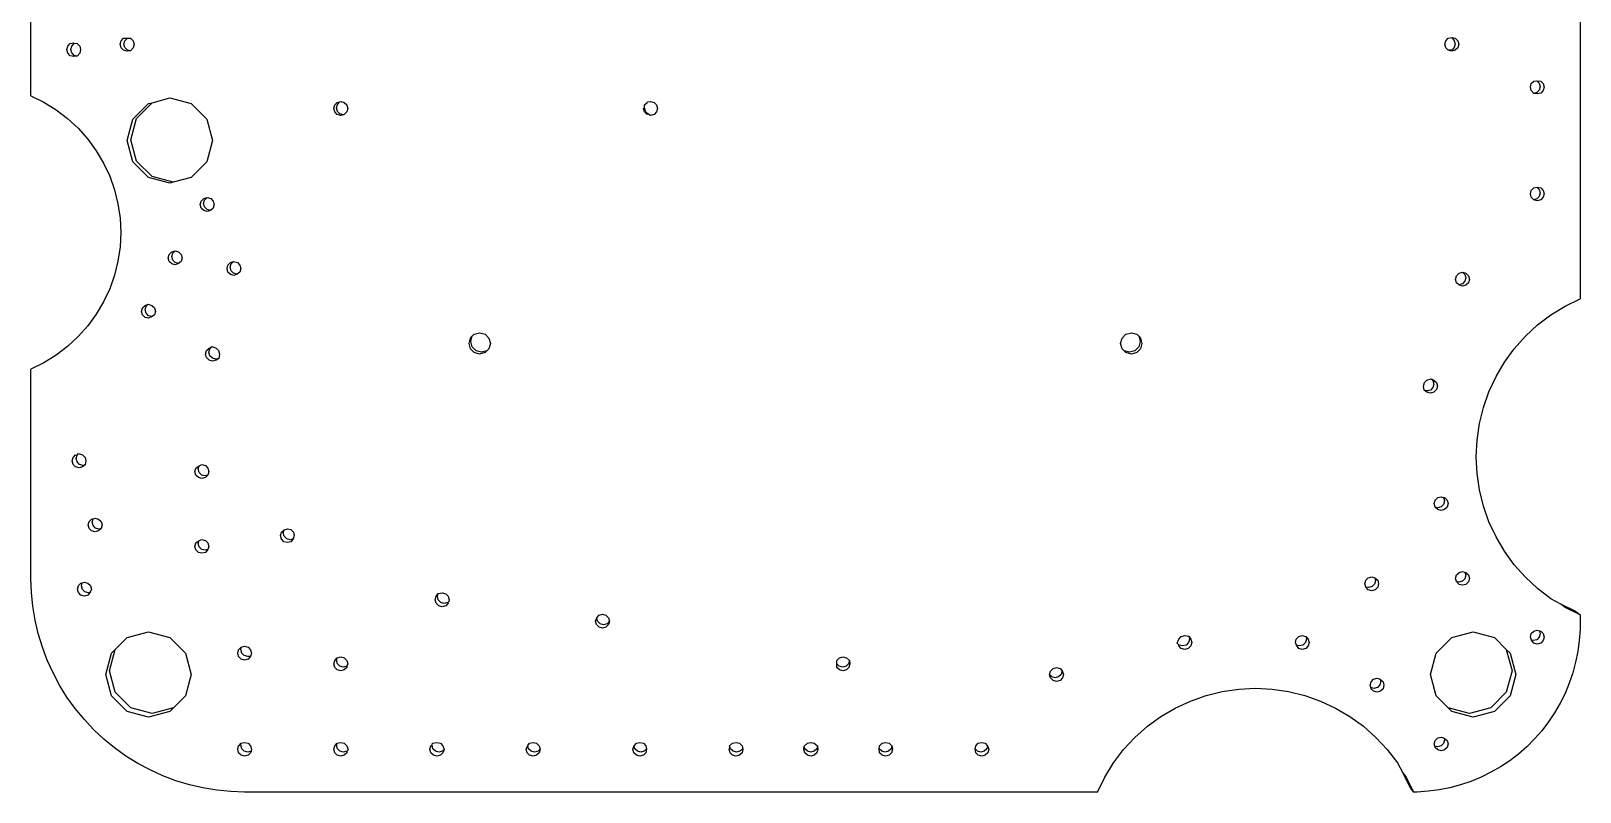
# Model space of a CAD drawing. Extents: x -0.152 to 0.152, y -0.152 to 0.152.
# Drawn here: x -0.152 to 0.152, y -0.152 to -0.0026 of the extents above; entities that cross this region are included whole.
import ezdxf

# ---------------------------------------------------------------- set-up
doc = ezdxf.new("R2010")
doc.units = 0
doc.header["$MEASUREMENT"] = 0
doc.layers.get('0').update_dxf_attribs({"linetype": 'CONTINUOUS'})

msp = doc.modelspace()

# ---------------------------------------------------------------- linework, layer by layer
at = {"color": 178}
for p, q in [((-0.15203, -0.01535), (-0.15203, 0.11848)), ((0.15203, 0.11009), (0.15203, -0.05519)), ((-0.145, -0.00629), (-0.14482, -0.00561)), ((-0.14482, -0.00561), (-0.14432, -0.00511)), ((-0.14432, -0.00511), (-0.14364, -0.00493)), ((-0.1442, -0.00626), (-0.14402, -0.00558)), ((-0.14402, -0.00558), (-0.14353, -0.00508)), ((-0.14364, -0.00493), (-0.14353, -0.00508)), ((-0.14353, -0.00508), (-0.1433, -0.00502)), ((-0.1433, -0.00502), (-0.14296, -0.00511)), ((-0.14296, -0.00511), (-0.14246, -0.00561)), ((-0.14246, -0.00561), (-0.14228, -0.00629)), ((-0.13452, -0.00524), (-0.13434, -0.00456)), ((-0.13434, -0.00592), (-0.13452, -0.00524)), ((-0.13434, -0.00456), (-0.13384, -0.00406)), ((-0.13384, -0.00642), (-0.13434, -0.00592)), ((-0.13384, -0.00406), (-0.1331, -0.00404)), ((-0.13378, -0.00521), (-0.1336, -0.00454)), ((-0.1336, -0.00589), (-0.13378, -0.00521)), ((-0.1336, -0.00454), (-0.1331, -0.00404)), ((-0.1331, -0.00639), (-0.1336, -0.00589)), ((-0.1331, -0.00404), (-0.13247, -0.00406)), ((-0.13198, -0.00592), (-0.13251, -0.00655)), ((-0.13247, -0.00406), (-0.13198, -0.00456)), ((-0.13198, -0.00456), (-0.13179, -0.00524)), ((-0.13179, -0.00524), (-0.13198, -0.00592)), ((0.1255, -0.00524), (0.12569, -0.00456)), ((0.12569, -0.00592), (0.1255, -0.00524)), ((0.12569, -0.00456), (0.12618, -0.00406)), ((0.12618, -0.00642), (0.12569, -0.00592)), ((0.12618, -0.00406), (0.12687, -0.00388)), ((0.12734, -0.00589), (0.12684, -0.00639)), ((0.12687, -0.00388), (0.12755, -0.00406)), ((0.12687, -0.00388), (0.12734, -0.00454)), ((0.12734, -0.00454), (0.12752, -0.00521)), ((0.12752, -0.00521), (0.12734, -0.00589)), ((0.12755, -0.00406), (0.12804, -0.00456)), ((0.12804, -0.00592), (0.12755, -0.00642)), ((0.12804, -0.00456), (0.12823, -0.00524)), ((0.12823, -0.00524), (0.12804, -0.00592)), ((-0.14482, -0.00697), (-0.145, -0.00629)), ((-0.14432, -0.00747), (-0.14482, -0.00697)), ((-0.14364, -0.00765), (-0.14432, -0.00747)), ((-0.14402, -0.00693), (-0.1442, -0.00626)), ((-0.14353, -0.00743), (-0.14402, -0.00693)), ((-0.14299, -0.00757), (-0.14364, -0.00765)), ((-0.14299, -0.00757), (-0.14353, -0.00743)), ((-0.14246, -0.00697), (-0.14299, -0.00757)), ((-0.14228, -0.00629), (-0.14246, -0.00697)), ((-0.13316, -0.0066), (-0.13384, -0.00642)), ((-0.13251, -0.00655), (-0.13316, -0.0066)), ((-0.13251, -0.00655), (-0.1331, -0.00639)), ((0.12684, -0.00639), (0.12618, -0.00642)), ((0.12687, -0.0066), (0.12618, -0.00642)), ((0.12755, -0.00642), (0.12687, -0.0066)), ((0.14228, -0.01363), (0.14246, -0.01295)), ((0.14246, -0.01431), (0.14228, -0.01363)), ((0.14246, -0.01295), (0.14296, -0.01245)), ((0.14298, -0.01488), (0.14246, -0.01431)), ((0.14296, -0.01245), (0.14353, -0.01238)), ((0.14353, -0.01473), (0.14298, -0.01488)), ((0.14364, -0.01499), (0.14298, -0.01488)), ((0.14353, -0.01238), (0.14402, -0.01288)), ((0.14353, -0.01238), (0.14432, -0.01245)), ((0.14402, -0.01423), (0.14353, -0.01473)), ((0.14432, -0.01481), (0.14364, -0.01499)), ((0.14402, -0.01288), (0.1442, -0.01356)), ((0.1442, -0.01356), (0.14402, -0.01423)), ((0.14432, -0.01245), (0.14482, -0.01295)), ((0.14482, -0.01431), (0.14432, -0.01481)), ((0.14482, -0.01295), (0.145, -0.01363)), ((0.145, -0.01363), (0.14482, -0.01431)), ((-0.15203, -0.01535), (-0.14949, -0.0166)), ((-0.14949, -0.0166), (-0.14708, -0.01809)), ((-0.14708, -0.01809), (-0.14483, -0.0198)), ((-0.13203, -0.01992), (-0.12896, -0.01685)), ((-0.13131, -0.01981), (-0.12825, -0.01676)), ((-0.12896, -0.01685), (-0.12825, -0.01676)), ((-0.12825, -0.01676), (-0.12477, -0.01573)), ((-0.12477, -0.01573), (-0.12057, -0.01685)), ((-0.12057, -0.01685), (-0.1175, -0.01992)), ((-0.09258, -0.01782), (-0.0924, -0.01714)), ((-0.0924, -0.01851), (-0.09258, -0.01782)), ((-0.0924, -0.01714), (-0.0919, -0.01664)), ((-0.09207, -0.01773), (-0.09189, -0.01705)), ((-0.09189, -0.0184), (-0.09207, -0.01773)), ((-0.0919, -0.01664), (-0.09139, -0.01655)), ((-0.09189, -0.01705), (-0.09139, -0.01655)), ((-0.09139, -0.01655), (-0.09122, -0.01646)), ((-0.09122, -0.01646), (-0.09054, -0.01664)), ((-0.09054, -0.01664), (-0.09004, -0.01714)), ((-0.09004, -0.01714), (-0.08985, -0.01782)), ((-0.08985, -0.01782), (-0.09004, -0.01851)), ((-0.03177, -0.01782), (-0.03159, -0.01773)), ((-0.03159, -0.01851), (-0.03177, -0.01782)), ((-0.03159, -0.01714), (-0.03109, -0.01664)), ((-0.03159, -0.01773), (-0.03159, -0.01714)), ((-0.03141, -0.0184), (-0.03159, -0.01773)), ((-0.03092, -0.01655), (-0.03109, -0.01664)), ((-0.03092, -0.01655), (-0.03041, -0.01646)), ((-0.03041, -0.01646), (-0.02972, -0.01664)), ((-0.02972, -0.01664), (-0.02923, -0.01714)), ((-0.02923, -0.01714), (-0.02904, -0.01782)), ((-0.02904, -0.01782), (-0.02923, -0.01851)), ((-0.14483, -0.0198), (-0.14276, -0.02173)), ((-0.13316, -0.02411), (-0.13203, -0.01992)), ((-0.13242, -0.02398), (-0.13131, -0.01981)), ((-0.1175, -0.01992), (-0.11638, -0.02411)), ((-0.0919, -0.019), (-0.0924, -0.01851)), ((-0.09122, -0.01919), (-0.0919, -0.019)), ((-0.09139, -0.0189), (-0.09189, -0.0184)), ((-0.09071, -0.01908), (-0.09139, -0.0189)), ((-0.09071, -0.01908), (-0.09122, -0.01919)), ((-0.09054, -0.019), (-0.09071, -0.01908)), ((-0.09004, -0.01851), (-0.09054, -0.019)), ((-0.03109, -0.019), (-0.03159, -0.01851)), ((-0.03092, -0.0189), (-0.03141, -0.0184)), ((-0.03092, -0.0189), (-0.03109, -0.019)), ((-0.03041, -0.01919), (-0.03092, -0.0189)), ((-0.02972, -0.019), (-0.03041, -0.01919)), ((-0.02923, -0.01851), (-0.02972, -0.019)), ((-0.14276, -0.02173), (-0.14088, -0.02384)), ((-0.14088, -0.02384), (-0.13921, -0.02613)), ((-0.13203, -0.02831), (-0.13316, -0.02411)), ((-0.13131, -0.02815), (-0.13242, -0.02398)), ((-0.11638, -0.02411), (-0.1175, -0.02831)), ((-0.13921, -0.02613), (-0.13777, -0.02857)), ((-0.13777, -0.02857), (-0.13658, -0.03113)), ((-0.12896, -0.03138), (-0.13203, -0.02831)), ((-0.12825, -0.03121), (-0.13131, -0.02815)), ((-0.1175, -0.02831), (-0.12057, -0.03138)), ((-0.13658, -0.03113), (-0.13564, -0.0338)), ((-0.12477, -0.0325), (-0.12896, -0.03138)), ((-0.12409, -0.03232), (-0.12825, -0.03121)), ((-0.12409, -0.03232), (-0.12477, -0.0325)), ((-0.12057, -0.03138), (-0.12409, -0.03232)), ((0.14246, -0.03392), (0.14296, -0.03342)), ((0.14296, -0.03342), (0.14358, -0.03329)), ((0.14358, -0.03329), (0.14402, -0.03373)), ((0.14358, -0.03329), (0.14432, -0.03342)), ((0.14432, -0.03342), (0.14482, -0.03392)), ((-0.13564, -0.0338), (-0.13496, -0.03655)), ((-0.11879, -0.0367), (-0.11861, -0.03602)), ((-0.11861, -0.03602), (-0.11811, -0.03552)), ((-0.11814, -0.03649), (-0.11796, -0.03582)), ((-0.11811, -0.03552), (-0.11746, -0.03532)), ((-0.11796, -0.03582), (-0.11746, -0.03532)), ((-0.11746, -0.03532), (-0.11675, -0.03552)), ((-0.11675, -0.03552), (-0.11625, -0.03602)), ((-0.11625, -0.03602), (-0.11607, -0.0367)), ((0.14228, -0.0346), (0.14246, -0.03392)), ((0.14246, -0.03528), (0.14228, -0.0346)), ((0.14295, -0.03574), (0.14246, -0.03528)), ((0.14353, -0.03558), (0.14295, -0.03574)), ((0.14364, -0.03596), (0.14295, -0.03574)), ((0.14402, -0.03509), (0.14353, -0.03558)), ((0.14432, -0.03578), (0.14364, -0.03596)), ((0.14402, -0.03373), (0.1442, -0.03441)), ((0.1442, -0.03441), (0.14402, -0.03509)), ((0.14482, -0.03528), (0.14432, -0.03578)), ((0.14482, -0.03392), (0.145, -0.0346)), ((0.145, -0.0346), (0.14482, -0.03528)), ((-0.13496, -0.03655), (-0.13455, -0.03935)), ((-0.13455, -0.03935), (-0.13441, -0.04218)), ((-0.11861, -0.03738), (-0.11879, -0.0367)), ((-0.11811, -0.03788), (-0.11861, -0.03738)), ((-0.11796, -0.03717), (-0.11814, -0.03649)), ((-0.11743, -0.03806), (-0.11811, -0.03788)), ((-0.11746, -0.03767), (-0.11796, -0.03717)), ((-0.11678, -0.03785), (-0.11746, -0.03767)), ((-0.11678, -0.03785), (-0.11743, -0.03806)), ((-0.11625, -0.03738), (-0.11678, -0.03785)), ((-0.11607, -0.0367), (-0.11625, -0.03738)), ((-0.13441, -0.04218), (-0.13455, -0.04501)), ((-0.13455, -0.04501), (-0.13496, -0.04781)), ((-0.13496, -0.04781), (-0.13564, -0.05055)), ((-0.12508, -0.04718), (-0.1249, -0.0465)), ((-0.1249, -0.04786), (-0.12508, -0.04718)), ((-0.1249, -0.0465), (-0.1244, -0.046)), ((-0.1244, -0.04836), (-0.1249, -0.04786)), ((-0.1244, -0.046), (-0.12375, -0.04579)), ((-0.12372, -0.04854), (-0.1244, -0.04836)), ((-0.12439, -0.04692), (-0.12421, -0.04624)), ((-0.12421, -0.0476), (-0.12439, -0.04692)), ((-0.12421, -0.04624), (-0.12375, -0.04579)), ((-0.12372, -0.04809), (-0.12421, -0.0476)), ((-0.12375, -0.04579), (-0.12304, -0.046)), ((-0.12304, -0.04828), (-0.12372, -0.04809)), ((-0.12304, -0.04828), (-0.12372, -0.04854)), ((-0.12304, -0.046), (-0.12254, -0.0465)), ((-0.12254, -0.04786), (-0.12304, -0.04828)), ((-0.12254, -0.0465), (-0.12236, -0.04718)), ((-0.12236, -0.04718), (-0.12254, -0.04786)), ((-0.11355, -0.04928), (-0.11337, -0.0486)), ((-0.11337, -0.0486), (-0.11287, -0.0481)), ((-0.11292, -0.04901), (-0.11274, -0.04833)), ((-0.11287, -0.0481), (-0.11226, -0.04785)), ((-0.11274, -0.04833), (-0.11226, -0.04785)), ((-0.11226, -0.04785), (-0.11151, -0.0481)), ((-0.11151, -0.0481), (-0.11101, -0.0486)), ((-0.11101, -0.0486), (-0.11082, -0.04928)), ((-0.13564, -0.05055), (-0.13658, -0.05322)), ((-0.11337, -0.04996), (-0.11355, -0.04928)), ((-0.11287, -0.05046), (-0.11337, -0.04996)), ((-0.11274, -0.04968), (-0.11292, -0.04901)), ((-0.11219, -0.05064), (-0.11287, -0.05046)), ((-0.11225, -0.05018), (-0.11274, -0.04968)), ((-0.11157, -0.05036), (-0.11225, -0.05018)), ((-0.11157, -0.05036), (-0.11219, -0.05064)), ((-0.11101, -0.04996), (-0.11157, -0.05036)), ((-0.11082, -0.04928), (-0.11101, -0.04996)), ((0.1276, -0.05138), (0.12778, -0.05069)), ((0.12778, -0.05206), (0.1276, -0.05138)), ((0.12778, -0.05069), (0.12828, -0.0502)), ((0.12828, -0.0502), (0.12899, -0.04998)), ((0.12899, -0.04998), (0.12942, -0.05041)), ((0.12899, -0.04998), (0.12964, -0.0502)), ((0.12942, -0.05041), (0.12961, -0.05109)), ((0.12961, -0.05109), (0.12942, -0.05177)), ((0.12964, -0.0502), (0.13014, -0.05069)), ((0.13014, -0.05069), (0.13032, -0.05138)), ((0.13032, -0.05138), (0.13014, -0.05206)), ((-0.13658, -0.05322), (-0.13777, -0.05579)), ((0.12825, -0.05245), (0.12778, -0.05206)), ((0.12893, -0.05227), (0.12825, -0.05245)), ((0.12896, -0.05274), (0.12825, -0.05245)), ((0.12942, -0.05177), (0.12893, -0.05227)), ((0.12964, -0.05255), (0.12896, -0.05274)), ((0.13014, -0.05206), (0.12964, -0.05255)), ((-0.13777, -0.05579), (-0.13921, -0.05823)), ((-0.13032, -0.05767), (-0.13014, -0.05698)), ((-0.13014, -0.05835), (-0.13032, -0.05767)), ((-0.13014, -0.05698), (-0.12964, -0.05649)), ((-0.12964, -0.05649), (-0.12901, -0.05626)), ((-0.12961, -0.05735), (-0.12942, -0.05667)), ((-0.12942, -0.05803), (-0.12961, -0.05735)), ((-0.12942, -0.05667), (-0.12901, -0.05626)), ((-0.12901, -0.05626), (-0.12828, -0.05649)), ((-0.12828, -0.05649), (-0.12778, -0.05698)), ((-0.12778, -0.05698), (-0.1276, -0.05767)), ((-0.1276, -0.05767), (-0.12778, -0.05835)), ((0.14631, -0.05836), (0.14909, -0.05663)), ((0.14909, -0.05663), (0.15203, -0.05519)), ((-0.14088, -0.06051), (-0.14276, -0.06263)), ((-0.13921, -0.05823), (-0.14088, -0.06051)), ((-0.12964, -0.05885), (-0.13014, -0.05835)), ((-0.12896, -0.05903), (-0.12964, -0.05885)), ((-0.12893, -0.05852), (-0.12942, -0.05803)), ((-0.12825, -0.0587), (-0.12896, -0.05903)), ((-0.12825, -0.0587), (-0.12893, -0.05852)), ((-0.12778, -0.05835), (-0.12825, -0.0587)), ((0.14131, -0.06256), (0.14371, -0.06034)), ((0.14371, -0.06034), (0.14631, -0.05836)), ((-0.14276, -0.06263), (-0.14483, -0.06456)), ((-0.06605, -0.06396), (-0.06577, -0.06291)), ((-0.06577, -0.06291), (-0.06541, -0.06256)), ((-0.06569, -0.0636), (-0.06541, -0.06256)), ((-0.06541, -0.06465), (-0.06569, -0.0636)), ((-0.06541, -0.06256), (-0.06501, -0.06214)), ((-0.06501, -0.06214), (-0.06396, -0.06186)), ((-0.06396, -0.06186), (-0.06291, -0.06214)), ((-0.06291, -0.06214), (-0.06214, -0.06291)), ((-0.06214, -0.06291), (-0.06186, -0.06396)), ((0.06186, -0.06396), (0.06214, -0.06291)), ((0.06214, -0.06291), (0.06291, -0.06214)), ((0.06291, -0.06214), (0.06396, -0.06186)), ((0.06396, -0.06186), (0.06501, -0.06214)), ((0.06501, -0.06214), (0.06541, -0.06256)), ((0.06541, -0.06256), (0.06569, -0.0636)), ((0.06541, -0.06256), (0.06577, -0.06291)), ((0.06569, -0.0636), (0.06541, -0.06465)), ((0.06577, -0.06291), (0.06605, -0.06396)), ((0.13913, -0.06501), (0.14131, -0.06256)), ((-0.14708, -0.06627), (-0.14949, -0.06776)), ((-0.14483, -0.06456), (-0.14708, -0.06627)), ((-0.11774, -0.06605), (-0.11756, -0.06537)), ((-0.11756, -0.06673), (-0.11774, -0.06605)), ((-0.11756, -0.06537), (-0.11706, -0.06487)), ((-0.11706, -0.06723), (-0.11756, -0.06673)), ((-0.11709, -0.06569), (-0.11691, -0.06501)), ((-0.11691, -0.06637), (-0.11709, -0.06569)), ((-0.11706, -0.06487), (-0.11649, -0.06459)), ((-0.11691, -0.06501), (-0.11649, -0.06459)), ((-0.11642, -0.06686), (-0.11691, -0.06637)), ((-0.11649, -0.06459), (-0.1157, -0.06487)), ((-0.11574, -0.06704), (-0.11642, -0.06686)), ((-0.11516, -0.06689), (-0.11574, -0.06704)), ((-0.1157, -0.06487), (-0.1152, -0.06537)), ((-0.11516, -0.06689), (-0.1157, -0.06723)), ((-0.1152, -0.06537), (-0.11502, -0.06605)), ((-0.11502, -0.06605), (-0.11516, -0.06689)), ((-0.06577, -0.06501), (-0.06605, -0.06396)), ((-0.06501, -0.06577), (-0.06577, -0.06501)), ((-0.06465, -0.06541), (-0.06541, -0.06465)), ((-0.06396, -0.06605), (-0.06501, -0.06577)), ((-0.0636, -0.06569), (-0.06465, -0.06541)), ((-0.06291, -0.06577), (-0.06396, -0.06605)), ((-0.06256, -0.06541), (-0.0636, -0.06569)), ((-0.06256, -0.06541), (-0.06291, -0.06577)), ((-0.06214, -0.06501), (-0.06256, -0.06541)), ((-0.06186, -0.06396), (-0.06214, -0.06501)), ((0.06214, -0.06501), (0.06186, -0.06396)), ((0.06256, -0.06541), (0.06214, -0.06501)), ((0.0636, -0.06569), (0.06256, -0.06541)), ((0.06291, -0.06577), (0.06256, -0.06541)), ((0.06396, -0.06605), (0.06291, -0.06577)), ((0.06465, -0.06541), (0.0636, -0.06569)), ((0.06501, -0.06577), (0.06396, -0.06605)), ((0.06541, -0.06465), (0.06465, -0.06541)), ((0.06577, -0.06501), (0.06501, -0.06577)), ((0.06605, -0.06396), (0.06577, -0.06501)), ((0.13721, -0.06766), (0.13913, -0.06501)), ((-0.14949, -0.06776), (-0.15203, -0.06901)), ((-0.15203, -0.11009), (-0.15203, -0.06901)), ((-0.11638, -0.06742), (-0.11706, -0.06723)), ((-0.1157, -0.06723), (-0.11638, -0.06742)), ((0.13555, -0.07048), (0.13721, -0.06766)), ((0.12131, -0.07234), (0.12149, -0.07166)), ((0.12146, -0.07316), (0.12131, -0.07234)), ((0.12149, -0.07166), (0.12199, -0.07116)), ((0.12199, -0.07116), (0.12278, -0.07088)), ((0.12317, -0.07262), (0.12267, -0.07312)), ((0.12278, -0.07088), (0.12317, -0.07127)), ((0.12278, -0.07088), (0.12335, -0.07116)), ((0.12317, -0.07127), (0.12335, -0.07195)), ((0.12335, -0.07195), (0.12317, -0.07262)), ((0.12335, -0.07116), (0.12385, -0.07166)), ((0.12385, -0.07166), (0.12403, -0.07234)), ((0.12403, -0.07234), (0.12385, -0.07303)), ((0.13416, -0.07344), (0.13555, -0.07048)), ((0.122, -0.0733), (0.12146, -0.07316)), ((0.12199, -0.07352), (0.12146, -0.07316)), ((0.12267, -0.07371), (0.12199, -0.07352)), ((0.12267, -0.07312), (0.122, -0.0733)), ((0.12335, -0.07352), (0.12267, -0.07371)), ((0.12385, -0.07303), (0.12335, -0.07352)), ((0.13308, -0.07653), (0.13416, -0.07344)), ((0.13229, -0.07971), (0.13308, -0.07653)), ((0.13182, -0.08295), (0.13229, -0.07971)), ((0.13166, -0.08621), (0.13182, -0.08295)), ((-0.14395, -0.08702), (-0.14377, -0.08634)), ((-0.14377, -0.0877), (-0.14395, -0.08702)), ((-0.14377, -0.08634), (-0.14327, -0.08584)), ((-0.14327, -0.0882), (-0.14377, -0.0877)), ((-0.14327, -0.08584), (-0.14298, -0.08587)), ((-0.14316, -0.08654), (-0.14298, -0.08587)), ((-0.14298, -0.08722), (-0.14316, -0.08654)), ((-0.14298, -0.08587), (-0.14268, -0.08557)), ((-0.14248, -0.08772), (-0.14298, -0.08722)), ((-0.14268, -0.08557), (-0.14191, -0.08584)), ((-0.14181, -0.0879), (-0.14248, -0.08772)), ((-0.14191, -0.08584), (-0.14141, -0.08634)), ((-0.14139, -0.08779), (-0.14191, -0.0882)), ((-0.14139, -0.08779), (-0.14181, -0.0879)), ((-0.14141, -0.08634), (-0.14123, -0.08702)), ((-0.14123, -0.08702), (-0.14139, -0.08779)), ((-0.11966, -0.08844), (-0.11901, -0.08798)), ((-0.11918, -0.08863), (-0.11901, -0.08798)), ((-0.11901, -0.08798), (-0.11848, -0.08776)), ((-0.11848, -0.08776), (-0.1178, -0.08794)), ((-0.1178, -0.08794), (-0.1173, -0.08844)), ((0.13182, -0.08948), (0.13166, -0.08621)), ((-0.14259, -0.08839), (-0.14327, -0.0882)), ((-0.14191, -0.0882), (-0.14259, -0.08839)), ((-0.11984, -0.08912), (-0.11966, -0.08844)), ((-0.11966, -0.0898), (-0.11984, -0.08912)), ((-0.11916, -0.0903), (-0.11966, -0.0898)), ((-0.119, -0.08931), (-0.11918, -0.08863)), ((-0.11848, -0.09048), (-0.11916, -0.0903)), ((-0.1185, -0.0898), (-0.119, -0.08931)), ((-0.11782, -0.08998), (-0.1185, -0.0898)), ((-0.1178, -0.0903), (-0.11848, -0.09048)), ((-0.11729, -0.08984), (-0.11782, -0.08998)), ((-0.11729, -0.08984), (-0.1178, -0.0903)), ((-0.1173, -0.08844), (-0.11712, -0.08912)), ((-0.11712, -0.08912), (-0.11729, -0.08984)), ((0.13229, -0.09272), (0.13182, -0.08948)), ((0.12359, -0.09473), (0.12409, -0.09423)), ((0.12409, -0.09423), (0.12477, -0.09405)), ((0.12477, -0.09405), (0.12525, -0.09421)), ((0.12525, -0.09421), (0.12544, -0.09489)), ((0.12525, -0.09421), (0.12545, -0.09423)), ((0.12545, -0.09423), (0.12595, -0.09473)), ((0.13308, -0.0959), (0.13229, -0.09272)), ((0.12341, -0.09541), (0.12359, -0.09473)), ((0.12359, -0.09609), (0.12341, -0.09541)), ((0.12409, -0.09659), (0.12359, -0.09609)), ((0.12408, -0.09624), (0.12359, -0.09609)), ((0.12476, -0.09606), (0.12408, -0.09624)), ((0.12477, -0.09677), (0.12409, -0.09659)), ((0.12525, -0.09556), (0.12476, -0.09606)), ((0.12545, -0.09659), (0.12477, -0.09677)), ((0.12544, -0.09489), (0.12525, -0.09556)), ((0.12595, -0.09609), (0.12545, -0.09659)), ((0.12595, -0.09473), (0.12613, -0.09541)), ((0.12613, -0.09541), (0.12595, -0.09609)), ((0.13416, -0.09898), (0.13308, -0.0959)), ((-0.14081, -0.0996), (-0.14063, -0.09892)), ((-0.14063, -0.10029), (-0.14081, -0.0996)), ((-0.14063, -0.09892), (-0.14013, -0.09843)), ((-0.14013, -0.10078), (-0.14063, -0.10029)), ((-0.14013, -0.09843), (-0.13985, -0.09838)), ((-0.14003, -0.09906), (-0.13985, -0.09838)), ((-0.13985, -0.09973), (-0.14003, -0.09906)), ((-0.13985, -0.09838), (-0.13945, -0.09824)), ((-0.13936, -0.10023), (-0.13985, -0.09973)), ((-0.13945, -0.09824), (-0.13877, -0.09843)), ((-0.13868, -0.10041), (-0.13936, -0.10023)), ((-0.13877, -0.09843), (-0.13827, -0.09892)), ((-0.13826, -0.1003), (-0.13877, -0.10078)), ((-0.13826, -0.1003), (-0.13868, -0.10041)), ((-0.13827, -0.09892), (-0.13808, -0.0996)), ((-0.13808, -0.0996), (-0.13826, -0.1003)), ((0.13555, -0.10195), (0.13416, -0.09898)), ((-0.13945, -0.10097), (-0.14013, -0.10078)), ((-0.13877, -0.10078), (-0.13945, -0.10097)), ((-0.11984, -0.1038), (-0.11966, -0.10312)), ((-0.11966, -0.10312), (-0.11903, -0.10265)), ((-0.11918, -0.10323), (-0.11903, -0.10265)), ((-0.119, -0.1039), (-0.11918, -0.10323)), ((-0.11903, -0.10265), (-0.11848, -0.10244)), ((-0.11848, -0.10244), (-0.1178, -0.10262)), ((-0.1178, -0.10262), (-0.1173, -0.10312)), ((-0.1173, -0.10312), (-0.11712, -0.1038)), ((-0.10306, -0.1017), (-0.10288, -0.10102)), ((-0.10288, -0.10238), (-0.10306, -0.1017)), ((-0.10288, -0.10102), (-0.10233, -0.10054)), ((-0.10238, -0.10288), (-0.10288, -0.10238)), ((-0.1025, -0.10114), (-0.10233, -0.10054)), ((-0.10231, -0.10182), (-0.1025, -0.10114)), ((-0.1017, -0.10306), (-0.10238, -0.10288)), ((-0.10233, -0.10054), (-0.1017, -0.10034)), ((-0.10182, -0.10231), (-0.10231, -0.10182)), ((-0.10114, -0.1025), (-0.10182, -0.10231)), ((-0.1017, -0.10034), (-0.10102, -0.10052)), ((-0.10102, -0.10288), (-0.1017, -0.10306)), ((-0.10054, -0.10233), (-0.10114, -0.1025)), ((-0.10102, -0.10052), (-0.10052, -0.10102)), ((-0.10054, -0.10233), (-0.10102, -0.10288)), ((-0.10034, -0.1017), (-0.10054, -0.10233)), ((-0.10052, -0.10102), (-0.10034, -0.1017)), ((0.13721, -0.10477), (0.13555, -0.10195)), ((-0.11966, -0.10448), (-0.11984, -0.1038)), ((-0.11916, -0.10498), (-0.11966, -0.10448)), ((-0.11848, -0.10516), (-0.11916, -0.10498)), ((-0.1185, -0.1044), (-0.119, -0.1039)), ((-0.11782, -0.10458), (-0.1185, -0.1044)), ((-0.1178, -0.10498), (-0.11848, -0.10516)), ((-0.11731, -0.10444), (-0.11782, -0.10458)), ((-0.11731, -0.10444), (-0.1178, -0.10498)), ((-0.11712, -0.1038), (-0.11731, -0.10444)), ((0.13913, -0.10742), (0.13721, -0.10477)), ((0.1276, -0.11009), (0.12778, -0.10941)), ((0.12778, -0.10941), (0.12828, -0.10891)), ((0.12828, -0.10891), (0.12896, -0.10873)), ((0.12896, -0.10873), (0.12944, -0.10885)), ((0.12944, -0.10885), (0.12961, -0.10948)), ((0.12944, -0.10885), (0.12964, -0.10891)), ((0.12964, -0.10891), (0.13014, -0.10941)), ((0.13014, -0.10941), (0.13032, -0.11009)), ((0.14131, -0.10986), (0.13913, -0.10742)), ((-0.15194, -0.11283), (-0.15203, -0.11009)), ((-0.14291, -0.11219), (-0.14272, -0.11151)), ((-0.14272, -0.11287), (-0.14291, -0.11219)), ((-0.14272, -0.11151), (-0.14222, -0.11101)), ((-0.14222, -0.11101), (-0.14195, -0.11093)), ((-0.14212, -0.11157), (-0.14195, -0.11093)), ((-0.14194, -0.11225), (-0.14212, -0.11157)), ((-0.14195, -0.11093), (-0.14154, -0.11082)), ((-0.14144, -0.11274), (-0.14194, -0.11225)), ((-0.14154, -0.11082), (-0.14086, -0.11101)), ((-0.14086, -0.11101), (-0.14036, -0.11151)), ((-0.14018, -0.11219), (-0.14038, -0.11282)), ((-0.14036, -0.11151), (-0.14018, -0.11219)), ((0.10978, -0.11114), (0.10996, -0.11046)), ((0.10996, -0.11182), (0.10978, -0.11114)), ((0.10996, -0.11046), (0.11046, -0.10996)), ((0.11046, -0.11232), (0.10996, -0.11182)), ((0.11053, -0.11188), (0.10996, -0.11182)), ((0.11046, -0.10996), (0.11114, -0.10978)), ((0.11114, -0.1125), (0.11046, -0.11232)), ((0.1112, -0.1117), (0.11053, -0.11188)), ((0.11114, -0.10978), (0.11173, -0.10998)), ((0.11182, -0.11232), (0.11114, -0.1125)), ((0.1117, -0.1112), (0.1112, -0.1117)), ((0.11188, -0.11053), (0.1117, -0.1112)), ((0.11173, -0.10998), (0.11188, -0.11053)), ((0.11173, -0.10998), (0.11232, -0.11046)), ((0.11232, -0.11182), (0.11182, -0.11232)), ((0.11232, -0.11046), (0.1125, -0.11114)), ((0.1125, -0.11114), (0.11232, -0.11182)), ((0.1278, -0.11072), (0.1276, -0.11009)), ((0.12825, -0.11084), (0.1278, -0.11072)), ((0.12828, -0.11127), (0.1278, -0.11072)), ((0.12893, -0.11066), (0.12825, -0.11084)), ((0.12896, -0.11145), (0.12828, -0.11127)), ((0.12942, -0.11016), (0.12893, -0.11066)), ((0.12964, -0.11127), (0.12896, -0.11145)), ((0.12961, -0.10948), (0.12942, -0.11016)), ((0.13014, -0.11077), (0.12964, -0.11127)), ((0.13032, -0.11009), (0.13014, -0.11077)), ((0.14371, -0.11209), (0.14131, -0.10986)), ((0.14631, -0.11407), (0.14371, -0.11209)), ((-0.15167, -0.11556), (-0.15194, -0.11283)), ((-0.14222, -0.11337), (-0.14272, -0.11287)), ((-0.14154, -0.11355), (-0.14222, -0.11337)), ((-0.14086, -0.11337), (-0.14154, -0.11355)), ((-0.14076, -0.11292), (-0.14144, -0.11274)), ((-0.14038, -0.11282), (-0.14086, -0.11337)), ((-0.14038, -0.11282), (-0.14076, -0.11292)), ((-0.07266, -0.11428), (-0.07248, -0.1136)), ((-0.07248, -0.11496), (-0.07266, -0.11428)), ((-0.07248, -0.1136), (-0.0721, -0.11307)), ((-0.07198, -0.11546), (-0.07248, -0.11496)), ((-0.07226, -0.11365), (-0.0721, -0.11307)), ((-0.07208, -0.11433), (-0.07226, -0.11365)), ((-0.0721, -0.11307), (-0.0713, -0.11292)), ((-0.07158, -0.11483), (-0.07208, -0.11433)), ((-0.0713, -0.11565), (-0.07198, -0.11546)), ((-0.0709, -0.11501), (-0.07158, -0.11483)), ((-0.0713, -0.11292), (-0.07062, -0.1131)), ((-0.07062, -0.11546), (-0.0713, -0.11565)), ((-0.07023, -0.11483), (-0.0709, -0.11501)), ((-0.07062, -0.1131), (-0.07012, -0.1136)), ((-0.07012, -0.11496), (-0.07062, -0.11546)), ((-0.07003, -0.11463), (-0.07023, -0.11483)), ((-0.07023, -0.11483), (-0.07012, -0.11496)), ((-0.07012, -0.1136), (-0.06993, -0.11428)), ((-0.06993, -0.11428), (-0.07003, -0.11463)), ((0.14827, -0.11516), (0.14631, -0.11407)), ((0.15119, -0.11659), (0.14827, -0.11516)), ((0.14909, -0.11579), (0.14827, -0.11516)), ((-0.15122, -0.11827), (-0.15167, -0.11556)), ((-0.1506, -0.12094), (-0.15122, -0.11827)), ((-0.0412, -0.11848), (-0.04098, -0.11782)), ((-0.04102, -0.11916), (-0.0412, -0.11848)), ((-0.04098, -0.11782), (-0.04052, -0.1173)), ((-0.0408, -0.1185), (-0.04098, -0.11782)), ((-0.0403, -0.119), (-0.0408, -0.1185)), ((-0.04052, -0.1173), (-0.03984, -0.11712)), ((-0.03984, -0.11712), (-0.03916, -0.1173)), ((-0.03916, -0.1173), (-0.03866, -0.1178)), ((-0.03845, -0.1185), (-0.03895, -0.119)), ((-0.03866, -0.1178), (-0.03845, -0.1185)), ((-0.03845, -0.1185), (-0.03866, -0.11916)), ((0.15203, -0.11724), (0.14909, -0.11579)), ((0.15119, -0.11659), (0.15203, -0.11724)), ((0.15203, -0.11724), (0.15203, -0.12012)), ((-0.1498, -0.12357), (-0.1506, -0.12094)), ((-0.13316, -0.1217), (-0.12896, -0.12057)), ((-0.12896, -0.12057), (-0.12477, -0.1217)), ((-0.04052, -0.11966), (-0.04102, -0.11916)), ((-0.03984, -0.11984), (-0.04052, -0.11966)), ((-0.03962, -0.11918), (-0.0403, -0.119)), ((-0.03916, -0.11966), (-0.03984, -0.11984)), ((-0.03895, -0.119), (-0.03962, -0.11918)), ((-0.03866, -0.11916), (-0.03916, -0.11966)), ((0.07326, -0.12199), (0.07376, -0.12149)), ((0.07376, -0.12149), (0.07444, -0.12131)), ((0.07444, -0.12131), (0.07524, -0.12146)), ((0.07524, -0.12146), (0.07539, -0.122)), ((0.07524, -0.12146), (0.07562, -0.12199)), ((0.09633, -0.12199), (0.09683, -0.12149)), ((0.09683, -0.12149), (0.09751, -0.12131)), ((0.09751, -0.12131), (0.09819, -0.12149)), ((0.09819, -0.12149), (0.09833, -0.122)), ((0.09819, -0.12149), (0.09869, -0.12199)), ((0.12687, -0.1217), (0.13106, -0.12057)), ((0.13106, -0.12057), (0.13525, -0.1217)), ((0.14228, -0.12162), (0.14246, -0.12094)), ((0.14249, -0.12221), (0.14228, -0.12162)), ((0.14246, -0.12094), (0.14296, -0.12044)), ((0.14296, -0.12044), (0.14364, -0.12026)), ((0.14364, -0.12026), (0.14405, -0.12037)), ((0.1442, -0.12095), (0.14402, -0.12163)), ((0.14405, -0.12037), (0.1442, -0.12095)), ((0.14405, -0.12037), (0.14432, -0.12044)), ((0.14432, -0.12044), (0.14482, -0.12094)), ((0.14482, -0.12094), (0.145, -0.12162)), ((0.145, -0.12162), (0.14482, -0.1223)), ((0.15203, -0.12012), (0.15188, -0.12228)), ((-0.14884, -0.12614), (-0.1498, -0.12357)), ((-0.13659, -0.12825), (-0.13548, -0.12408)), ((-0.13623, -0.12477), (-0.13548, -0.12408)), ((-0.13548, -0.12408), (-0.13316, -0.1217)), ((-0.12477, -0.1217), (-0.1217, -0.12477)), ((-0.11145, -0.12477), (-0.11127, -0.12409)), ((-0.11077, -0.12359), (-0.11127, -0.12409)), ((-0.11084, -0.12408), (-0.11077, -0.12359)), ((-0.11066, -0.12476), (-0.11084, -0.12408)), ((-0.11077, -0.12359), (-0.11009, -0.12341)), ((-0.11009, -0.12341), (-0.10941, -0.12359)), ((-0.10941, -0.12359), (-0.10891, -0.12409)), ((-0.10891, -0.12409), (-0.10873, -0.12477)), ((0.07297, -0.12278), (0.07326, -0.12199)), ((0.07335, -0.12317), (0.07297, -0.12278)), ((0.07326, -0.12335), (0.07335, -0.12317)), ((0.07376, -0.12385), (0.07326, -0.12335)), ((0.07403, -0.12335), (0.07335, -0.12317)), ((0.07444, -0.12403), (0.07376, -0.12385)), ((0.07471, -0.12317), (0.07403, -0.12335)), ((0.07512, -0.12385), (0.07444, -0.12403)), ((0.0752, -0.12267), (0.07471, -0.12317)), ((0.07562, -0.12335), (0.07512, -0.12385)), ((0.07539, -0.122), (0.0752, -0.12267)), ((0.07562, -0.12199), (0.0758, -0.12267)), ((0.0758, -0.12267), (0.07562, -0.12335)), ((0.09615, -0.12267), (0.09633, -0.12199)), ((0.09637, -0.12319), (0.09615, -0.12267)), ((0.09697, -0.12335), (0.09637, -0.12319)), ((0.09683, -0.12385), (0.09637, -0.12319)), ((0.09751, -0.12403), (0.09683, -0.12385)), ((0.09765, -0.12317), (0.09697, -0.12335)), ((0.09819, -0.12385), (0.09751, -0.12403)), ((0.09814, -0.12267), (0.09765, -0.12317)), ((0.09833, -0.122), (0.09814, -0.12267)), ((0.09869, -0.12335), (0.09819, -0.12385)), ((0.09869, -0.12199), (0.09887, -0.12267)), ((0.09887, -0.12267), (0.09869, -0.12335)), ((0.12379, -0.12477), (0.12687, -0.1217)), ((0.13525, -0.1217), (0.13756, -0.12408)), ((0.13756, -0.12408), (0.13868, -0.12825)), ((0.13756, -0.12408), (0.13832, -0.12477)), ((0.14285, -0.12231), (0.14249, -0.12221)), ((0.14296, -0.1228), (0.14249, -0.12221)), ((0.14353, -0.12213), (0.14285, -0.12231)), ((0.14364, -0.12298), (0.14296, -0.1228)), ((0.14402, -0.12163), (0.14353, -0.12213)), ((0.14432, -0.1228), (0.14364, -0.12298)), ((0.14482, -0.1223), (0.14432, -0.1228)), ((0.1516, -0.12442), (0.15117, -0.12654)), ((0.15188, -0.12228), (0.1516, -0.12442)), ((-0.1477, -0.12864), (-0.14884, -0.12614)), ((-0.13735, -0.12896), (-0.13623, -0.12477)), ((-0.1217, -0.12477), (-0.12057, -0.12896)), ((-0.11127, -0.12545), (-0.11145, -0.12477)), ((-0.11077, -0.12595), (-0.11127, -0.12545)), ((-0.11009, -0.12613), (-0.11077, -0.12595)), ((-0.11016, -0.12525), (-0.11066, -0.12476)), ((-0.10948, -0.12544), (-0.11016, -0.12525)), ((-0.10941, -0.12595), (-0.11009, -0.12613)), ((-0.10891, -0.12545), (-0.10948, -0.12544)), ((-0.10891, -0.12545), (-0.10941, -0.12595)), ((-0.10873, -0.12477), (-0.10891, -0.12545)), ((-0.09258, -0.12687), (-0.0924, -0.12618)), ((-0.0924, -0.12755), (-0.09258, -0.12687)), ((-0.0924, -0.12618), (-0.09194, -0.12567)), ((-0.0919, -0.12804), (-0.0924, -0.12755)), ((-0.09207, -0.12617), (-0.09194, -0.12567)), ((-0.09189, -0.12684), (-0.09207, -0.12617)), ((-0.09194, -0.12567), (-0.09122, -0.1255)), ((-0.09139, -0.12734), (-0.09189, -0.12684)), ((-0.09071, -0.12752), (-0.09139, -0.12734)), ((-0.09122, -0.1255), (-0.09054, -0.12569)), ((-0.09004, -0.12734), (-0.09071, -0.12752)), ((-0.09054, -0.12569), (-0.09004, -0.12618)), ((-0.09004, -0.12755), (-0.09054, -0.12804)), ((-0.09004, -0.12618), (-0.08985, -0.12687)), ((-0.08985, -0.12687), (-0.09004, -0.12734)), ((-0.09004, -0.12734), (-0.09004, -0.12755)), ((0.00613, -0.12684), (0.00616, -0.12618)), ((0.00662, -0.12734), (0.00613, -0.12684)), ((0.00616, -0.12755), (0.00613, -0.12684)), ((0.00616, -0.12618), (0.00666, -0.12569)), ((0.00666, -0.12804), (0.00616, -0.12755)), ((0.0073, -0.12752), (0.00662, -0.12734)), ((0.00666, -0.12569), (0.00734, -0.1255)), ((0.00798, -0.12734), (0.0073, -0.12752)), ((0.00734, -0.1255), (0.00802, -0.12569)), ((0.00847, -0.12684), (0.00798, -0.12734)), ((0.00802, -0.12569), (0.00864, -0.12622)), ((0.00852, -0.12755), (0.00802, -0.12804)), ((0.00864, -0.12622), (0.00847, -0.12684)), ((0.0087, -0.12687), (0.00852, -0.12755)), ((0.00864, -0.12622), (0.0087, -0.12687)), ((0.0486, -0.12778), (0.04928, -0.1276)), ((0.04928, -0.1276), (0.04996, -0.12778)), ((0.12267, -0.12896), (0.12379, -0.12477)), ((0.13832, -0.12477), (0.13945, -0.12896)), ((0.15117, -0.12654), (0.15061, -0.12863)), ((-0.14641, -0.13106), (-0.1477, -0.12864)), ((-0.13623, -0.13316), (-0.13735, -0.12896)), ((-0.13548, -0.13242), (-0.13659, -0.12825)), ((-0.12057, -0.12896), (-0.1217, -0.13316)), ((-0.09122, -0.12823), (-0.0919, -0.12804)), ((-0.09054, -0.12804), (-0.09122, -0.12823)), ((0.00734, -0.12823), (0.00666, -0.12804)), ((0.00802, -0.12804), (0.00734, -0.12823)), ((0.04789, -0.12899), (0.0481, -0.12828)), ((0.04833, -0.12942), (0.04789, -0.12899)), ((0.0481, -0.12964), (0.04789, -0.12899)), ((0.0481, -0.12828), (0.0486, -0.12778)), ((0.0486, -0.13014), (0.0481, -0.12964)), ((0.04901, -0.12961), (0.04833, -0.12942)), ((0.04928, -0.13032), (0.0486, -0.13014)), ((0.04968, -0.12942), (0.04901, -0.12961)), ((0.04996, -0.13014), (0.04928, -0.13032)), ((0.05018, -0.12893), (0.04968, -0.12942)), ((0.04996, -0.12778), (0.05036, -0.12825)), ((0.05046, -0.12964), (0.04996, -0.13014)), ((0.05036, -0.12825), (0.05018, -0.12893)), ((0.05036, -0.12825), (0.05064, -0.12896)), ((0.05064, -0.12896), (0.05046, -0.12964)), ((0.11082, -0.13106), (0.11101, -0.13038)), ((0.11101, -0.13038), (0.11151, -0.12988)), ((0.11151, -0.12988), (0.11219, -0.1297)), ((0.11219, -0.1297), (0.11281, -0.1299)), ((0.11292, -0.13034), (0.11274, -0.13101)), ((0.11281, -0.1299), (0.11292, -0.13034)), ((0.11281, -0.1299), (0.11337, -0.13038)), ((0.11337, -0.13038), (0.11355, -0.13106)), ((0.12379, -0.13316), (0.12267, -0.12896)), ((0.13868, -0.12825), (0.13756, -0.13242)), ((0.13945, -0.12896), (0.13832, -0.13316)), ((0.14992, -0.13067), (0.14909, -0.13267)), ((0.15061, -0.12863), (0.14992, -0.13067)), ((-0.14496, -0.13339), (-0.14641, -0.13106)), ((-0.14336, -0.13562), (-0.14496, -0.13339)), ((-0.13316, -0.13623), (-0.13623, -0.13316)), ((-0.13242, -0.13548), (-0.13548, -0.13242)), ((-0.1217, -0.13316), (-0.12408, -0.13548)), ((0.07554, -0.13416), (0.07863, -0.13308)), ((0.07863, -0.13308), (0.0818, -0.13229)), ((0.0818, -0.13229), (0.08504, -0.13182)), ((0.08504, -0.13182), (0.08831, -0.13166)), ((0.08831, -0.13166), (0.09158, -0.13182)), ((0.09158, -0.13182), (0.09482, -0.13229)), ((0.09482, -0.13229), (0.098, -0.13308)), ((0.098, -0.13308), (0.10108, -0.13416)), ((0.11095, -0.13153), (0.11082, -0.13106)), ((0.11157, -0.13169), (0.11095, -0.13153)), ((0.11101, -0.13174), (0.11095, -0.13153)), ((0.11151, -0.13224), (0.11101, -0.13174)), ((0.11219, -0.13242), (0.11151, -0.13224)), ((0.11225, -0.13151), (0.11157, -0.13169)), ((0.11287, -0.13224), (0.11219, -0.13242)), ((0.11274, -0.13101), (0.11225, -0.13151)), ((0.11337, -0.13174), (0.11287, -0.13224)), ((0.11355, -0.13106), (0.11337, -0.13174)), ((0.12617, -0.13548), (0.12379, -0.13316)), ((0.13756, -0.13242), (0.13451, -0.13548)), ((0.13832, -0.13316), (0.13525, -0.13623)), ((0.14909, -0.13267), (0.14813, -0.13461)), ((-0.14162, -0.13774), (-0.14336, -0.13562)), ((-0.12896, -0.13735), (-0.13316, -0.13623)), ((-0.12825, -0.13659), (-0.13242, -0.13548)), ((-0.12477, -0.13623), (-0.12896, -0.13735)), ((-0.12408, -0.13548), (-0.12825, -0.13659)), ((-0.12408, -0.13548), (-0.12477, -0.13623)), ((0.06975, -0.13721), (0.07257, -0.13555)), ((0.07257, -0.13555), (0.07554, -0.13416)), ((0.10108, -0.13416), (0.10405, -0.13555)), ((0.10405, -0.13555), (0.10687, -0.13721)), ((0.13034, -0.13659), (0.12617, -0.13548)), ((0.12687, -0.13623), (0.12617, -0.13548)), ((0.13106, -0.13735), (0.12687, -0.13623)), ((0.13451, -0.13548), (0.13034, -0.13659)), ((0.13525, -0.13623), (0.13106, -0.13735)), ((0.14705, -0.13648), (0.14584, -0.13828)), ((0.14813, -0.13461), (0.14705, -0.13648)), ((-0.13974, -0.13974), (-0.14162, -0.13774)), ((-0.13774, -0.14162), (-0.13974, -0.13974)), ((0.06466, -0.14131), (0.06711, -0.13913)), ((0.06711, -0.13913), (0.06975, -0.13721)), ((0.10687, -0.13721), (0.10951, -0.13913)), ((0.10951, -0.13913), (0.11196, -0.14131)), ((0.14584, -0.13828), (0.14452, -0.13999)), ((-0.13562, -0.14336), (-0.13774, -0.14162)), ((-0.11084, -0.14241), (-0.11127, -0.14296)), ((-0.11084, -0.14241), (-0.11009, -0.14228)), ((-0.11084, -0.14285), (-0.11084, -0.14241)), ((-0.11066, -0.14353), (-0.11084, -0.14285)), ((-0.11009, -0.14228), (-0.10941, -0.14246)), ((-0.10941, -0.14246), (-0.10891, -0.14296)), ((-0.0924, -0.14296), (-0.09196, -0.14244)), ((-0.09207, -0.14285), (-0.09196, -0.14244)), ((-0.09189, -0.14353), (-0.09207, -0.14285)), ((-0.09196, -0.14244), (-0.09122, -0.14228)), ((-0.09122, -0.14228), (-0.09054, -0.14246)), ((-0.09054, -0.14246), (-0.09004, -0.14296)), ((-0.07352, -0.14296), (-0.0733, -0.14285)), ((-0.0733, -0.14285), (-0.07319, -0.14242)), ((-0.07312, -0.14353), (-0.0733, -0.14285)), ((-0.07319, -0.14242), (-0.07234, -0.14228)), ((-0.07234, -0.14228), (-0.07166, -0.14246)), ((-0.07166, -0.14246), (-0.07116, -0.14296)), ((-0.05451, -0.14292), (-0.05415, -0.14246)), ((-0.05415, -0.14246), (-0.05347, -0.14228)), ((-0.05347, -0.14228), (-0.05279, -0.14246)), ((-0.05279, -0.14246), (-0.05229, -0.14296)), ((-0.03365, -0.14295), (-0.03318, -0.14246)), ((-0.03318, -0.14246), (-0.0325, -0.14228)), ((-0.0325, -0.14228), (-0.03182, -0.14246)), ((-0.03182, -0.14246), (-0.03132, -0.14296)), ((-0.01492, -0.14295), (-0.01431, -0.14246)), ((-0.01431, -0.14246), (-0.01363, -0.14228)), ((-0.01363, -0.14228), (-0.01295, -0.14246)), ((-0.01295, -0.14246), (-0.01245, -0.14296)), ((-0.00027, -0.143), (0.00037, -0.14246)), ((0.00037, -0.14246), (0.00105, -0.14228)), ((0.00105, -0.14228), (0.00173, -0.14246)), ((0.00173, -0.14246), (0.00236, -0.14299)), ((0.01455, -0.14296), (0.01505, -0.14246)), ((0.01505, -0.14246), (0.01573, -0.14228)), ((0.01573, -0.14228), (0.01641, -0.14246)), ((0.01641, -0.14246), (0.01696, -0.14297)), ((0.03342, -0.14296), (0.03392, -0.14246)), ((0.03392, -0.14246), (0.0346, -0.14228)), ((0.0346, -0.14228), (0.03528, -0.14246)), ((0.03528, -0.14246), (0.03574, -0.14295)), ((0.06244, -0.14371), (0.06466, -0.14131)), ((0.11196, -0.14131), (0.11419, -0.14371)), ((0.12341, -0.14259), (0.12359, -0.14191)), ((0.12352, -0.14301), (0.12341, -0.14259)), ((0.12359, -0.14191), (0.12409, -0.14141)), ((0.12409, -0.14141), (0.12477, -0.14123)), ((0.12525, -0.14248), (0.12476, -0.14298)), ((0.12477, -0.14123), (0.12534, -0.14144)), ((0.12544, -0.14181), (0.12525, -0.14248)), ((0.12534, -0.14144), (0.12544, -0.14181)), ((0.12534, -0.14144), (0.12595, -0.14191)), ((0.12595, -0.14191), (0.12613, -0.14259)), ((0.12613, -0.14259), (0.12595, -0.14327)), ((0.1431, -0.14161), (0.14157, -0.14314)), ((0.14452, -0.13999), (0.1431, -0.14161)), ((-0.13339, -0.14496), (-0.13562, -0.14336)), ((-0.13106, -0.14641), (-0.13339, -0.14496)), ((-0.11145, -0.14364), (-0.11127, -0.14296)), ((-0.11127, -0.14432), (-0.11145, -0.14364)), ((-0.11077, -0.14482), (-0.11127, -0.14432)), ((-0.11009, -0.145), (-0.11077, -0.14482)), ((-0.11016, -0.14402), (-0.11066, -0.14353)), ((-0.10948, -0.1442), (-0.11016, -0.14402)), ((-0.10941, -0.14482), (-0.11009, -0.145)), ((-0.10883, -0.14403), (-0.10948, -0.1442)), ((-0.10891, -0.14432), (-0.10941, -0.14482)), ((-0.10891, -0.14296), (-0.10873, -0.14364)), ((-0.10883, -0.14403), (-0.10891, -0.14432)), ((-0.10873, -0.14364), (-0.10883, -0.14403)), ((-0.09258, -0.14364), (-0.0924, -0.14296)), ((-0.0924, -0.14432), (-0.09258, -0.14364)), ((-0.0919, -0.14482), (-0.0924, -0.14432)), ((-0.09122, -0.145), (-0.0919, -0.14482)), ((-0.09139, -0.14402), (-0.09189, -0.14353)), ((-0.09071, -0.1442), (-0.09139, -0.14402)), ((-0.09054, -0.14482), (-0.09122, -0.145)), ((-0.09004, -0.14402), (-0.09071, -0.1442)), ((-0.09004, -0.14432), (-0.09054, -0.14482)), ((-0.09004, -0.14296), (-0.08976, -0.14374)), ((-0.08976, -0.14374), (-0.09004, -0.14402)), ((-0.09004, -0.14402), (-0.09004, -0.14432)), ((-0.07371, -0.14364), (-0.07352, -0.14296)), ((-0.07352, -0.14432), (-0.07371, -0.14364)), ((-0.07303, -0.14482), (-0.07352, -0.14432)), ((-0.07262, -0.14402), (-0.07312, -0.14353)), ((-0.07234, -0.145), (-0.07303, -0.14482)), ((-0.07195, -0.1442), (-0.07262, -0.14402)), ((-0.07166, -0.14482), (-0.07234, -0.145)), ((-0.07127, -0.14402), (-0.07195, -0.1442)), ((-0.07116, -0.14432), (-0.07166, -0.14482)), ((-0.07093, -0.14369), (-0.07127, -0.14402)), ((-0.07116, -0.14296), (-0.07093, -0.14369)), ((-0.07093, -0.14369), (-0.07116, -0.14432)), ((-0.05483, -0.14364), (-0.05451, -0.14292)), ((-0.05465, -0.14432), (-0.05483, -0.14364)), ((-0.05415, -0.14482), (-0.05465, -0.14432)), ((-0.05435, -0.14353), (-0.05451, -0.14292)), ((-0.05385, -0.14402), (-0.05435, -0.14353)), ((-0.05347, -0.145), (-0.05415, -0.14482)), ((-0.05318, -0.1442), (-0.05385, -0.14402)), ((-0.05279, -0.14482), (-0.05347, -0.145)), ((-0.0525, -0.14402), (-0.05318, -0.1442)), ((-0.05229, -0.14432), (-0.05279, -0.14482)), ((-0.05211, -0.14364), (-0.0525, -0.14402)), ((-0.05229, -0.14296), (-0.05211, -0.14364)), ((-0.05211, -0.14364), (-0.05229, -0.14432)), ((-0.03386, -0.14364), (-0.03365, -0.14295)), ((-0.03368, -0.14432), (-0.03386, -0.14364)), ((-0.03318, -0.14482), (-0.03368, -0.14432)), ((-0.0335, -0.14353), (-0.03365, -0.14295)), ((-0.033, -0.14402), (-0.0335, -0.14353)), ((-0.0325, -0.145), (-0.03318, -0.14482)), ((-0.03232, -0.1442), (-0.033, -0.14402)), ((-0.03182, -0.14482), (-0.0325, -0.145)), ((-0.03165, -0.14402), (-0.03232, -0.1442)), ((-0.03132, -0.14432), (-0.03182, -0.14482)), ((-0.0312, -0.14358), (-0.03165, -0.14402)), ((-0.03132, -0.14296), (-0.0312, -0.14358)), ((-0.0312, -0.14358), (-0.03132, -0.14432)), ((-0.01492, -0.14295), (-0.01499, -0.14364)), ((-0.01481, -0.14432), (-0.01499, -0.14364)), ((-0.01473, -0.14353), (-0.01492, -0.14295)), ((-0.01431, -0.14482), (-0.01481, -0.14432)), ((-0.01423, -0.14402), (-0.01473, -0.14353)), ((-0.01363, -0.145), (-0.01431, -0.14482)), ((-0.01356, -0.1442), (-0.01423, -0.14402)), ((-0.01295, -0.14482), (-0.01363, -0.145)), ((-0.01288, -0.14402), (-0.01356, -0.1442)), ((-0.01245, -0.14432), (-0.01295, -0.14482)), ((-0.01227, -0.14364), (-0.01288, -0.14402)), ((-0.01245, -0.14296), (-0.01227, -0.14364)), ((-0.01227, -0.14364), (-0.01245, -0.14432)), ((-0.00031, -0.14364), (-0.00027, -0.143)), ((-0.00013, -0.14432), (-0.00031, -0.14364)), ((-0.00013, -0.14353), (-0.00027, -0.143)), ((0.00037, -0.14402), (-0.00013, -0.14353)), ((0.00037, -0.14482), (-0.00013, -0.14432)), ((0.00104, -0.1442), (0.00037, -0.14402)), ((0.00105, -0.145), (0.00037, -0.14482)), ((0.00172, -0.14402), (0.00104, -0.1442)), ((0.00173, -0.14482), (0.00105, -0.145)), ((0.00222, -0.14353), (0.00172, -0.14402)), ((0.00223, -0.14432), (0.00173, -0.14482)), ((0.00236, -0.14299), (0.00222, -0.14353)), ((0.00241, -0.14364), (0.00223, -0.14432)), ((0.00236, -0.14299), (0.00241, -0.14364)), ((0.01447, -0.14353), (0.01455, -0.14296)), ((0.01496, -0.14402), (0.01447, -0.14353)), ((0.01455, -0.14432), (0.01447, -0.14353)), ((0.01505, -0.14482), (0.01455, -0.14432)), ((0.01564, -0.1442), (0.01496, -0.14402)), ((0.01573, -0.145), (0.01505, -0.14482)), ((0.01632, -0.14402), (0.01564, -0.1442)), ((0.01641, -0.14482), (0.01573, -0.145)), ((0.01681, -0.14353), (0.01632, -0.14402)), ((0.01691, -0.14432), (0.01641, -0.14482)), ((0.01696, -0.14297), (0.01681, -0.14353)), ((0.01709, -0.14364), (0.01691, -0.14432)), ((0.01696, -0.14297), (0.01709, -0.14364)), ((0.03329, -0.14358), (0.03342, -0.14296)), ((0.03373, -0.14402), (0.03329, -0.14358)), ((0.03342, -0.14432), (0.03329, -0.14358)), ((0.03392, -0.14482), (0.03342, -0.14432)), ((0.03441, -0.1442), (0.03373, -0.14402)), ((0.0346, -0.145), (0.03392, -0.14482)), ((0.03509, -0.14402), (0.03441, -0.1442)), ((0.03528, -0.14482), (0.0346, -0.145)), ((0.03558, -0.14353), (0.03509, -0.14402)), ((0.03578, -0.14432), (0.03528, -0.14482)), ((0.03574, -0.14295), (0.03558, -0.14353)), ((0.03574, -0.14295), (0.03596, -0.14364)), ((0.03596, -0.14364), (0.03578, -0.14432)), ((0.06045, -0.14631), (0.06244, -0.14371)), ((0.11419, -0.14371), (0.11617, -0.14631)), ((0.12408, -0.14316), (0.12352, -0.14301)), ((0.12359, -0.14327), (0.12352, -0.14301)), ((0.12409, -0.14377), (0.12359, -0.14327)), ((0.12476, -0.14298), (0.12408, -0.14316)), ((0.12477, -0.14395), (0.12409, -0.14377)), ((0.12545, -0.14377), (0.12477, -0.14395)), ((0.12595, -0.14327), (0.12545, -0.14377)), ((0.13822, -0.14588), (0.13642, -0.14708)), ((0.13994, -0.14457), (0.13822, -0.14588)), ((0.14157, -0.14314), (0.13994, -0.14457)), ((-0.12864, -0.1477), (-0.13106, -0.14641)), ((-0.12614, -0.14884), (-0.12864, -0.1477)), ((-0.12357, -0.1498), (-0.12614, -0.14884)), ((0.05873, -0.14909), (0.06045, -0.14631)), ((0.11617, -0.14631), (0.11724, -0.14827)), ((0.11724, -0.14827), (0.11868, -0.15119)), ((0.11724, -0.14827), (0.11789, -0.14909)), ((0.13455, -0.14816), (0.13261, -0.14911)), ((0.13642, -0.14708), (0.13455, -0.14816)), ((-0.12094, -0.1506), (-0.12357, -0.1498)), ((-0.11827, -0.15122), (-0.12094, -0.1506)), ((-0.11556, -0.15167), (-0.11827, -0.15122)), ((-0.11283, -0.15194), (-0.11556, -0.15167)), ((-0.11009, -0.15203), (-0.11283, -0.15194)), ((0.05729, -0.15203), (-0.11009, -0.15203)), ((0.05729, -0.15203), (0.05873, -0.14909)), ((0.11789, -0.14909), (0.11934, -0.15203)), ((0.11868, -0.15119), (0.11934, -0.15203)), ((0.12005, -0.15203), (0.11934, -0.15203)), ((0.12221, -0.15189), (0.12005, -0.15203)), ((0.12435, -0.15161), (0.12221, -0.15189)), ((0.12648, -0.15119), (0.12435, -0.15161)), ((0.12856, -0.15063), (0.12648, -0.15119)), ((0.13061, -0.14994), (0.12856, -0.15063)), ((0.13261, -0.14911), (0.13061, -0.14994))]:
    msp.add_line(p, q, dxfattribs=at)

doc.saveas('drawing.dxf')
